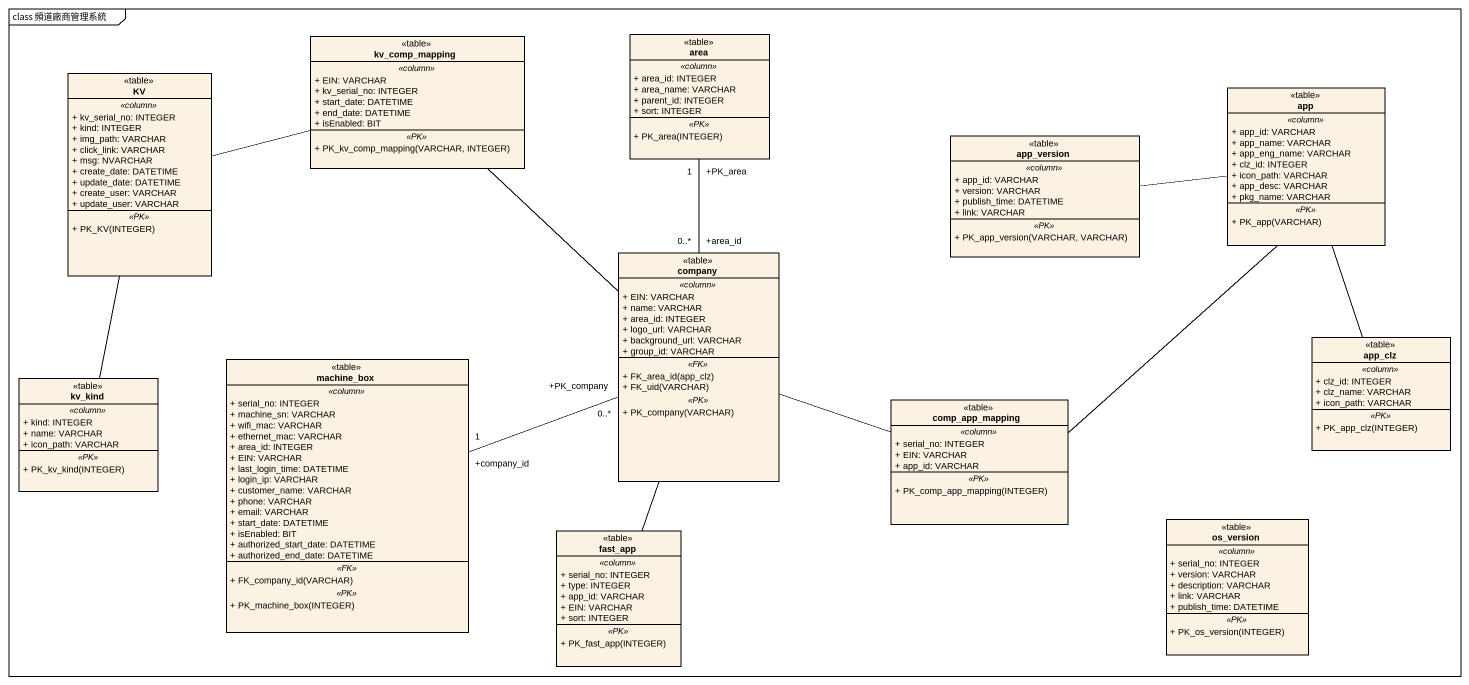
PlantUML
@startuml
mainframe class 頻道廠商管理系統
hide circle
hide empty members
skinparam classAttributeIconSize 0
class area <<table>> {
  .. <<column>> ..
  + area_id: INTEGER
  + area_name: VARCHAR
  + parent_id: INTEGER
  + sort: INTEGER
  .. <<PK>> ..
  + PK_area(INTEGER)
}
class KV <<table>> {
  .. <<column>> ..
  + kv_serial_no: INTEGER
  + kind: INTEGER
  + img_path: VARCHAR
  + click_link: VARCHAR
  + msg: NVARCHAR
  + create_date: DATETIME
  + update_date: DATETIME
  + create_user: VARCHAR
  + update_user: VARCHAR
  .. <<PK>> ..
  + PK_KV(INTEGER)
}
class kv_comp_mapping <<table>> {
  .. <<column>> ..
  + EIN: VARCHAR
  + kv_serial_no: INTEGER
  + start_date: DATETIME
  + end_date: DATETIME
  + isEnabled: BIT
  .. <<PK>> ..
  + PK_kv_comp_mapping(VARCHAR, INTEGER)
}
class app <<table>> {
  .. <<column>> ..
  + app_id: VARCHAR
  + app_name: VARCHAR
  + app_eng_name: VARCHAR
  + clz_id: INTEGER
  + icon_path: VARCHAR
  + app_desc: VARCHAR
  + pkg_name: VARCHAR
  .. <<PK>> ..
  + PK_app(VARCHAR)
}
class app_version <<table>> {
  .. <<column>> ..
  + app_id: VARCHAR
  + version: VARCHAR
  + publish_time: DATETIME
  + link: VARCHAR
  .. <<PK>> ..
  + PK_app_version(VARCHAR, VARCHAR)
}
class company <<table>> {
  .. <<column>> ..
  + EIN: VARCHAR
  + name: VARCHAR
  + area_id: INTEGER
  + logo_url: VARCHAR
  + background_url: VARCHAR
  + group_id: VARCHAR
  .. <<FK>> ..
  + FK_area_id(app_clz)
  + FK_uid(VARCHAR)
  .. <<PK>> ..
  + PK_company(VARCHAR)
}
class app_clz <<table>> {
  .. <<column>> ..
  + clz_id: INTEGER
  + clz_name: VARCHAR
  + icon_path: VARCHAR
  .. <<PK>> ..
  + PK_app_clz(INTEGER)
}
class kv_kind <<table>> {
  .. <<column>> ..
  + kind: INTEGER
  + name: VARCHAR
  + icon_path: VARCHAR
  .. <<PK>> ..
  + PK_kv_kind(INTEGER)
}
class machine_box <<table>> {
  .. <<column>> ..
  + serial_no: INTEGER
  + machine_sn: VARCHAR
  + wifi_mac: VARCHAR
  + ethernet_mac: VARCHAR
  + area_id: INTEGER
  + EIN: VARCHAR
  + last_login_time: DATETIME
  + login_ip: VARCHAR
  + customer_name: VARCHAR
  + phone: VARCHAR
  + email: VARCHAR
  + start_date: DATETIME
  + isEnabled: BIT
  + authorized_start_date: DATETIME
  + authorized_end_date: DATETIME
  .. <<FK>> ..
  + FK_company_id(VARCHAR)
  .. <<PK>> ..
  + PK_machine_box(INTEGER)
}
class comp_app_mapping <<table>> {
  .. <<column>> ..
  + serial_no: INTEGER
  + EIN: VARCHAR
  + app_id: VARCHAR
  .. <<PK>> ..
  + PK_comp_app_mapping(INTEGER)
}
class fast_app <<table>> {
  .. <<column>> ..
  + serial_no: INTEGER
  + type: INTEGER
  + app_id: VARCHAR
  + EIN: VARCHAR
  + sort: INTEGER
  .. <<PK>> ..
  + PK_fast_app(INTEGER)
}
class os_version <<table>> {
  .. <<column>> ..
  + serial_no: INTEGER
  + version: VARCHAR
  + description: VARCHAR
  + link: VARCHAR
  + publish_time: DATETIME
  .. <<PK>> ..
  + PK_os_version(INTEGER)
}
KV -right- kv_comp_mapping
kv_comp_mapping -- company
app_version -right- app
company "+area_id\n0..*" -up- "+PK_area\n1" area
app_clz -up- app
kv_kind -up- KV
machine_box "+company_id\n1" -right- "+PK_company\n0..*" company
comp_app_mapping -up- app
comp_app_mapping -left- company
fast_app -up- company
@enduml
